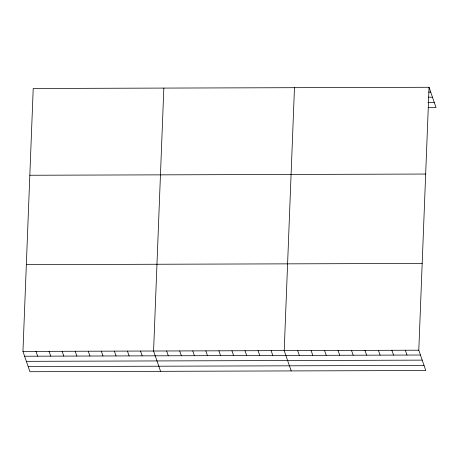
<?xml version="1.0" encoding="UTF-8"?>
<svg xmlns="http://www.w3.org/2000/svg" width="459" height="459" viewBox="0 0 459 459"><rect width="100%" height="100%" fill="white"/><g stroke="black" fill="none" stroke-linecap="round" stroke-linejoin="round"><path stroke-width="0.69" d="M429.056 87.279L418.797 350.206L425.786 370.516L29.944 371.721L22.95 351.416L33.214 88.484L429.056 87.279L436.05 107.584L428.258 107.613M163.84 88.088L153.581 351.015L160.57 371.32M294.471 87.692L284.207 350.619L291.201 370.924M428.591 92.098L430.714 92.093M428.224 97.216L432.476 97.205M427.914 102.495L434.289 102.472M29.824 175.252L425.671 174.047M26.335 264.648L422.182 263.443M22.95 351.416L418.797 350.206M24.608 356.224L420.455 355.019M26.37 361.336L422.211 360.131M28.183 366.609L424.03 365.398M405.337 350.246L406.995 355.059M391.877 350.286L393.535 355.1M378.423 350.332L380.075 355.14M364.962 350.372L366.621 355.186M351.502 350.412L353.16 355.226M338.042 350.452L339.7 355.266M324.582 350.492L326.24 355.306M311.127 350.533L312.786 355.346M297.667 350.578L299.325 355.386M271.143 350.659L272.801 355.467M258.084 350.699L259.742 355.507M245.02 350.739L246.678 355.547M231.956 350.774L233.614 355.587M218.891 350.814L220.549 355.627M205.833 350.854L207.485 355.668M192.769 350.894L194.427 355.708M179.704 350.934L181.362 355.748M166.64 350.974L168.298 355.788M140.517 351.055L142.175 355.868M127.453 351.095L129.111 355.909M114.389 351.135L116.047 355.949M101.33 351.175L102.982 355.989M88.266 351.215L89.924 356.029M75.201 351.255L76.86 356.064M62.137 351.296L63.795 356.104M49.079 351.336L50.731 356.144M36.014 351.376L37.672 356.184"/></g></svg>
